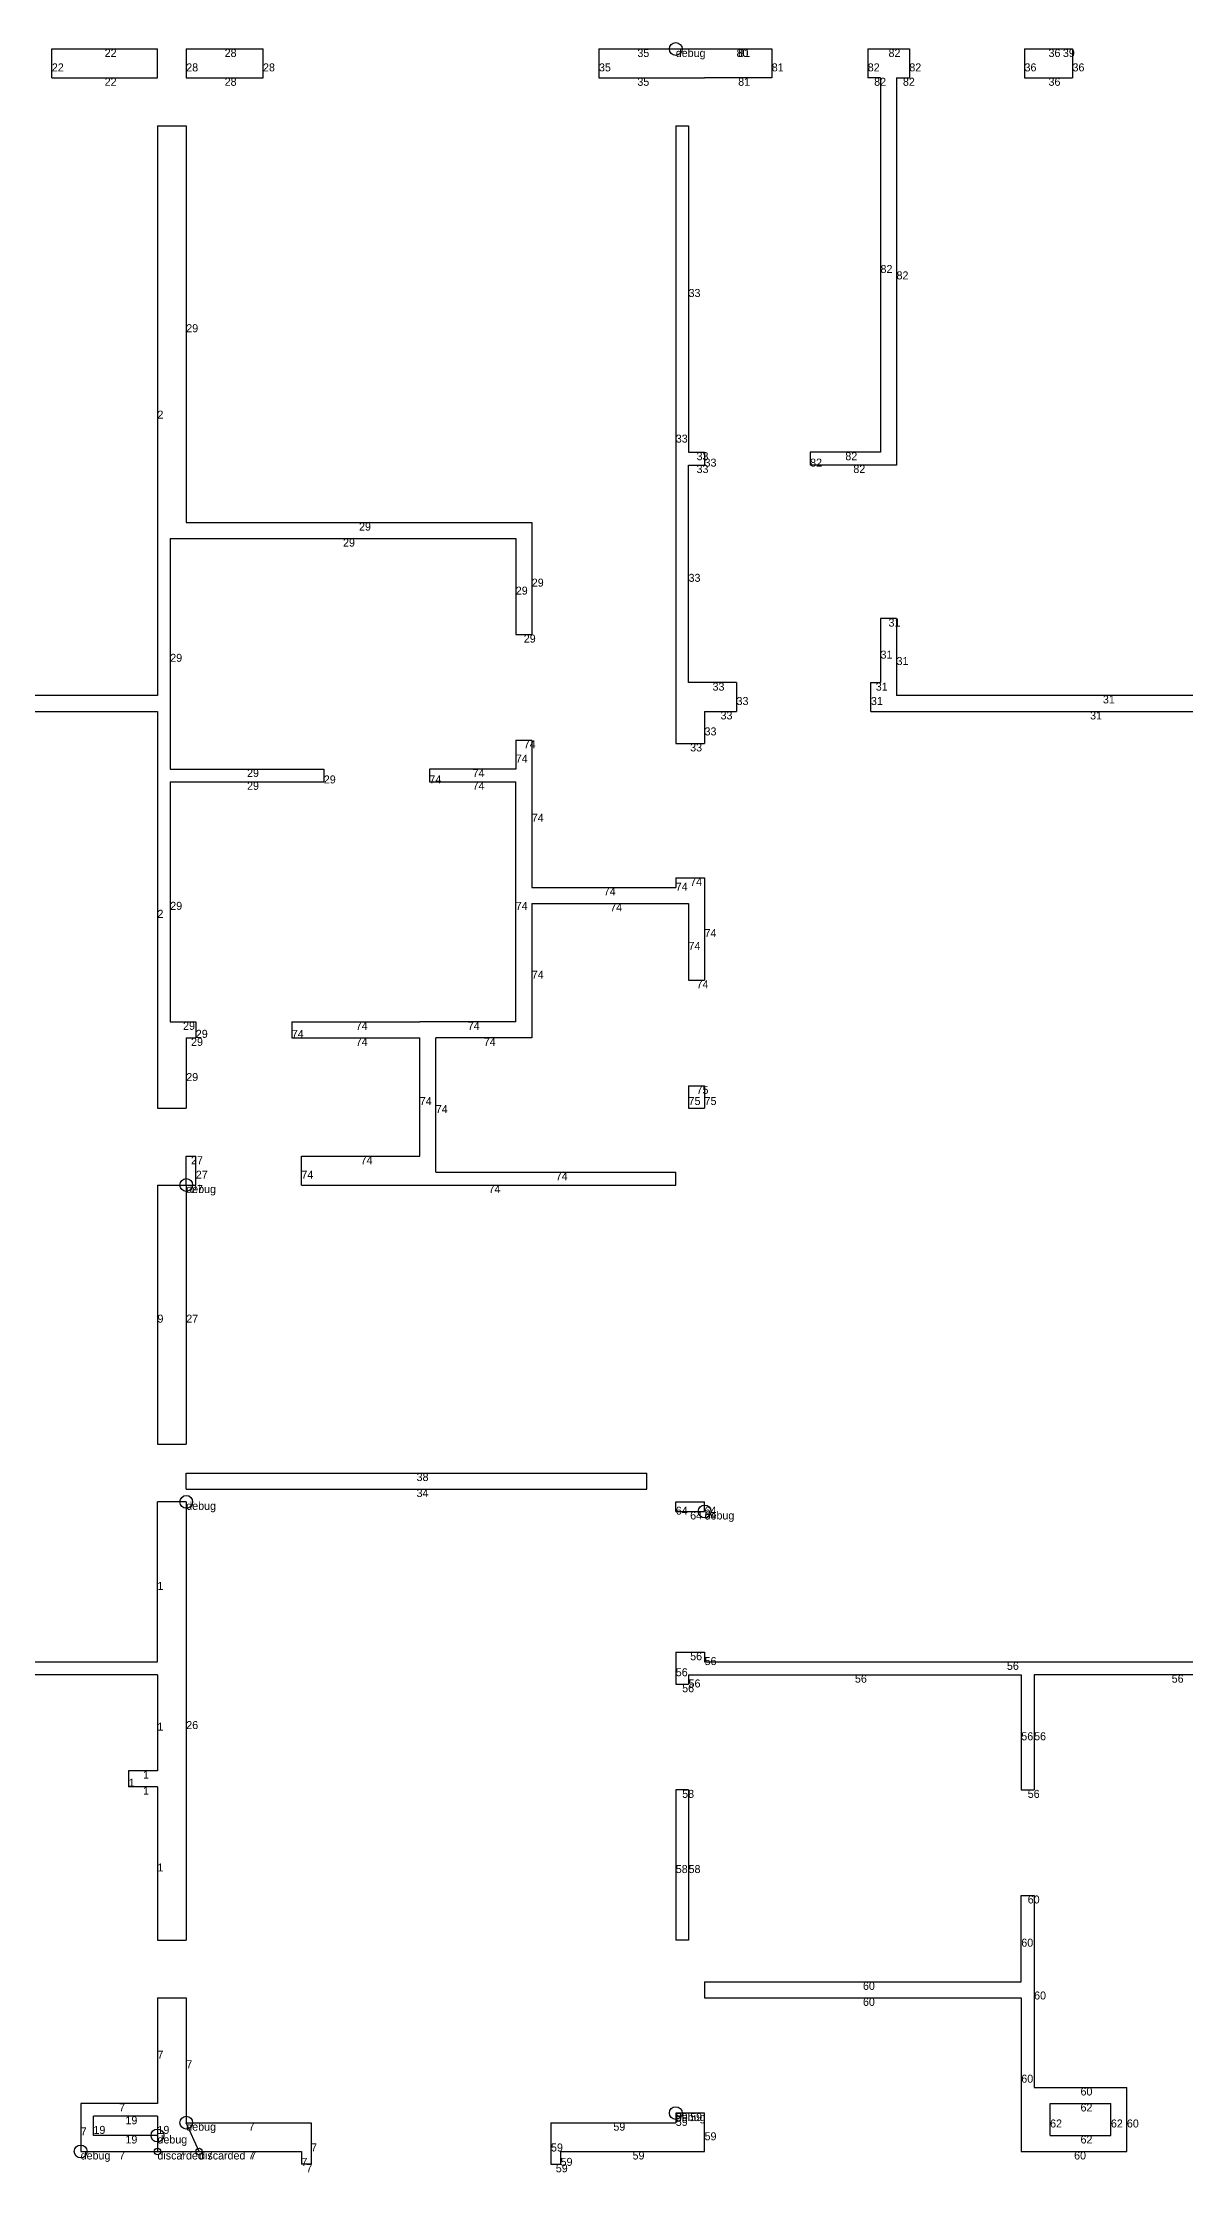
# Model space of a CAD drawing. Header units: metres. Extents: x 234 to 1679, y 437 to 1103.
# Drawn here: x 554 to 911, y 437 to 1103 of the extents above; entities that cross this region are included whole.
import ezdxf

# ---------------------------------------------------------------- set-up
doc = ezdxf.new("R2010")
doc.units = ezdxf.units.M
doc.layers.add('WALL_DEBUG', color=7, linetype='Continuous')

msp = doc.modelspace()

# ---------------------------------------------------------------- linework, layer by layer
at = {"layer": 'debug', "color": 2}
for centre in [(752, 1101), (599, 746), (599, 746), (599, 746), (599, 746), (599, 746), (599, 746), (599, 647), (761, 644), (599, 453), (599, 453), (599, 453), (599, 453), (599, 453), (599, 453), (752, 456), (566, 444), (566, 444), (566, 444), (566, 444), (566, 444), (566, 444), (590, 449), (590, 449), (590, 449), (590, 449), (590, 449), (590, 449)]:
    msp.add_circle(centre, 2, dxfattribs=at)
at = {"layer": 'debug', "color": 4}
for centre in [(590, 444), (590, 444), (603, 444)]:
    msp.add_circle(centre, 1, dxfattribs=at)
at = {"layer": 'WALL_DEBUG'}
for p, q in [((557, 1092), (557, 1101)), ((557, 1101), (590, 1101)), ((557, 1092), (557, 1101)), ((557, 1101), (590, 1101)), ((557, 1092), (557, 1101)), ((557, 1101), (590, 1101)), ((557, 1092), (557, 1101)), ((557, 1101), (590, 1101)), ((557, 1092), (557, 1101)), ((557, 1101), (590, 1101)), ((557, 1092), (557, 1101)), ((557, 1101), (590, 1101)), ((557, 1092), (557, 1101)), ((557, 1101), (590, 1101)), ((590, 1092), (590, 1101)), ((590, 1092), (590, 1101)), ((590, 1092), (590, 1101)), ((590, 1092), (590, 1101)), ((590, 1092), (590, 1101)), ((590, 1092), (590, 1101)), ((599, 1101), (599, 1092)), ((599, 1101), (623, 1101)), ((599, 1101), (599, 1092)), ((599, 1101), (623, 1101)), ((599, 1101), (599, 1092)), ((599, 1101), (623, 1101)), ((599, 1101), (599, 1092)), ((599, 1101), (623, 1101)), ((599, 1101), (599, 1092)), ((599, 1101), (623, 1101)), ((599, 1101), (599, 1092)), ((599, 1101), (623, 1101)), ((599, 1101), (599, 1092)), ((599, 1101), (623, 1101)), ((623, 1092), (623, 1101)), ((623, 1092), (623, 1101)), ((623, 1092), (623, 1101)), ((623, 1092), (623, 1101)), ((623, 1092), (623, 1101)), ((623, 1092), (623, 1101)), ((623, 1092), (623, 1101)), ((728, 1101), (752, 1101)), ((728, 1101), (728, 1092)), ((728, 1101), (752, 1101)), ((728, 1101), (728, 1092)), ((728, 1101), (752, 1101)), ((728, 1101), (728, 1092)), ((728, 1101), (752, 1101)), ((728, 1101), (728, 1092)), ((728, 1101), (752, 1101)), ((728, 1101), (728, 1092)), ((728, 1101), (752, 1101)), ((728, 1101), (728, 1092)), ((728, 1101), (752, 1101)), ((728, 1101), (728, 1092)), ((752, 1101), (761, 1101)), ((752, 1101), (761, 1101)), ((752, 1101), (761, 1101)), ((752, 1101), (761, 1101)), ((752, 1101), (761, 1101)), ((752, 1101), (761, 1101)), ((761, 1101), (782, 1101)), ((761, 1101), (782, 1101)), ((761, 1101), (782, 1101)), ((761, 1101), (782, 1101)), ((761, 1101), (782, 1101)), ((761, 1101), (782, 1101)), ((761, 1101), (782, 1101)), ((771, 1101), (771, 1101)), ((771, 1101), (771, 1101)), ((771, 1101), (771, 1101)), ((771, 1101), (771, 1101)), ((771, 1101), (771, 1101)), ((771, 1101), (771, 1101)), ((771, 1101), (771, 1101)), ((782, 1101), (782, 1092)), ((782, 1101), (782, 1092)), ((782, 1101), (782, 1092)), ((782, 1101), (782, 1092)), ((782, 1101), (782, 1092)), ((782, 1101), (782, 1092)), ((782, 1101), (782, 1092)), ((812, 1101), (812, 1092)), ((812, 1101), (825, 1101)), ((812, 1101), (812, 1092)), ((812, 1101), (825, 1101)), ((812, 1101), (812, 1092)), ((812, 1101), (825, 1101)), ((812, 1101), (812, 1092)), ((812, 1101), (825, 1101)), ((812, 1101), (812, 1092)), ((812, 1101), (825, 1101)), ((812, 1101), (812, 1092)), ((812, 1101), (825, 1101)), ((812, 1101), (812, 1092)), ((812, 1101), (825, 1101)), ((825, 1101), (825, 1092)), ((825, 1101), (825, 1092)), ((825, 1101), (825, 1092)), ((825, 1101), (825, 1092)), ((825, 1101), (825, 1092)), ((825, 1101), (825, 1092)), ((825, 1101), (825, 1092)), ((861, 1101), (861, 1092)), ((861, 1101), (876, 1101)), ((861, 1101), (861, 1092)), ((861, 1101), (876, 1101)), ((861, 1101), (861, 1092)), ((861, 1101), (876, 1101)), ((861, 1101), (861, 1092)), ((861, 1101), (876, 1101)), ((861, 1101), (861, 1092)), ((861, 1101), (876, 1101)), ((861, 1101), (861, 1092)), ((861, 1101), (876, 1101)), ((861, 1101), (861, 1092)), ((861, 1101), (876, 1101)), ((873, 1101), (873, 1101)), ((873, 1101), (873, 1101)), ((873, 1101), (873, 1101)), ((873, 1101), (873, 1101)), ((873, 1101), (873, 1101)), ((873, 1101), (873, 1101)), ((873, 1101), (873, 1101)), ((876, 1101), (876, 1092)), ((876, 1101), (876, 1092)), ((876, 1101), (876, 1092)), ((876, 1101), (876, 1092)), ((876, 1101), (876, 1092)), ((876, 1101), (876, 1092)), ((876, 1101), (876, 1092)), ((557, 1092), (590, 1092)), ((557, 1092), (590, 1092)), ((557, 1092), (590, 1092)), ((557, 1092), (590, 1092)), ((557, 1092), (590, 1092)), ((557, 1092), (590, 1092)), ((557, 1092), (590, 1092)), ((599, 1092), (623, 1092)), ((599, 1092), (623, 1092)), ((599, 1092), (623, 1092)), ((599, 1092), (623, 1092)), ((599, 1092), (623, 1092)), ((599, 1092), (623, 1092)), ((599, 1092), (623, 1092)), ((728, 1092), (752, 1092)), ((728, 1092), (752, 1092)), ((728, 1092), (752, 1092)), ((728, 1092), (752, 1092)), ((728, 1092), (752, 1092)), ((728, 1092), (752, 1092)), ((728, 1092), (752, 1092)), ((752, 1092), (761, 1092)), ((752, 1092), (761, 1092)), ((752, 1092), (761, 1092)), ((752, 1092), (761, 1092)), ((752, 1092), (761, 1092)), ((752, 1092), (761, 1092)), ((782, 1092), (761, 1092)), ((782, 1092), (761, 1092)), ((782, 1092), (761, 1092)), ((782, 1092), (761, 1092)), ((782, 1092), (761, 1092)), ((782, 1092), (761, 1092)), ((782, 1092), (761, 1092)), ((816, 1092), (812, 1092)), ((816, 1092), (812, 1092)), ((816, 1092), (812, 1092)), ((816, 1092), (812, 1092)), ((816, 1092), (812, 1092)), ((816, 1092), (812, 1092)), ((816, 1092), (812, 1092)), ((816, 1092), (816, 975)), ((816, 1092), (816, 975)), ((816, 1092), (816, 975)), ((816, 1092), (816, 975)), ((816, 1092), (816, 975)), ((816, 1092), (816, 975)), ((816, 1092), (816, 975)), ((821, 1092), (821, 971)), ((821, 1092), (825, 1092)), ((821, 1092), (821, 971)), ((821, 1092), (825, 1092)), ((821, 1092), (821, 971)), ((821, 1092), (825, 1092)), ((821, 1092), (821, 971)), ((821, 1092), (825, 1092)), ((821, 1092), (821, 971)), ((821, 1092), (825, 1092)), ((821, 1092), (821, 971)), ((821, 1092), (825, 1092)), ((821, 1092), (821, 971)), ((821, 1092), (825, 1092)), ((861, 1092), (876, 1092)), ((861, 1092), (876, 1092)), ((861, 1092), (876, 1092)), ((861, 1092), (876, 1092)), ((861, 1092), (876, 1092)), ((861, 1092), (876, 1092)), ((861, 1092), (876, 1092)), ((590, 1077), (590, 899)), ((590, 1077), (590, 899)), ((590, 1077), (599, 1077)), ((590, 1077), (590, 899)), ((590, 1077), (599, 1077)), ((590, 1077), (590, 899)), ((590, 1077), (599, 1077)), ((590, 1077), (590, 899)), ((590, 1077), (599, 1077)), ((590, 1077), (590, 899)), ((590, 1077), (599, 1077)), ((590, 1077), (590, 899)), ((590, 1077), (599, 1077)), ((599, 1077), (599, 953)), ((599, 1077), (599, 953)), ((599, 1077), (599, 953)), ((599, 1077), (599, 953)), ((599, 1077), (599, 953)), ((599, 1077), (599, 953)), ((599, 1077), (599, 953)), ((752, 1077), (752, 884)), ((752, 1077), (752, 884)), ((752, 1077), (756, 1077)), ((752, 1077), (752, 884)), ((752, 1077), (756, 1077)), ((752, 1077), (752, 884)), ((752, 1077), (756, 1077)), ((752, 1077), (752, 884)), ((752, 1077), (756, 1077)), ((752, 1077), (752, 884)), ((752, 1077), (756, 1077)), ((752, 1077), (752, 884)), ((752, 1077), (756, 1077)), ((756, 1077), (756, 975)), ((756, 1077), (756, 975)), ((756, 1077), (756, 975)), ((756, 1077), (756, 975)), ((756, 1077), (756, 975)), ((756, 1077), (756, 975)), ((756, 1077), (756, 975)), ((756, 975), (761, 975)), ((756, 975), (761, 975)), ((756, 975), (761, 975)), ((756, 975), (761, 975)), ((756, 975), (761, 975)), ((756, 975), (761, 975)), ((756, 975), (761, 975)), ((761, 975), (761, 971)), ((761, 975), (761, 971)), ((761, 975), (761, 971)), ((761, 975), (761, 971)), ((761, 975), (761, 971)), ((761, 975), (761, 971)), ((761, 975), (761, 971)), ((816, 975), (794, 975)), ((794, 975), (794, 971)), ((816, 975), (794, 975)), ((794, 975), (794, 971)), ((816, 975), (794, 975)), ((794, 975), (794, 971)), ((816, 975), (794, 975)), ((794, 975), (794, 971)), ((816, 975), (794, 975)), ((794, 975), (794, 971)), ((816, 975), (794, 975)), ((794, 975), (794, 971)), ((816, 975), (794, 975)), ((794, 975), (794, 971)), ((756, 903), (756, 971)), ((756, 971), (761, 971)), ((756, 903), (756, 971)), ((756, 971), (761, 971)), ((756, 903), (756, 971)), ((756, 971), (761, 971)), ((756, 903), (756, 971)), ((756, 971), (761, 971)), ((756, 903), (756, 971)), ((756, 971), (761, 971)), ((756, 903), (756, 971)), ((756, 971), (761, 971)), ((756, 903), (756, 971)), ((756, 971), (761, 971)), ((821, 971), (794, 971)), ((821, 971), (794, 971)), ((821, 971), (794, 971)), ((821, 971), (794, 971)), ((821, 971), (794, 971)), ((821, 971), (794, 971)), ((821, 971), (794, 971)), ((599, 953), (707, 953)), ((599, 953), (707, 953)), ((599, 953), (707, 953)), ((599, 953), (707, 953)), ((599, 953), (707, 953)), ((599, 953), (707, 953)), ((599, 953), (707, 953)), ((707, 953), (707, 918)), ((707, 953), (707, 918)), ((707, 953), (707, 918)), ((707, 953), (707, 918)), ((707, 953), (707, 918)), ((707, 953), (707, 918)), ((707, 953), (707, 918)), ((594, 948), (594, 876)), ((594, 948), (702, 948)), ((594, 948), (594, 876)), ((594, 948), (702, 948)), ((594, 948), (594, 876)), ((594, 948), (702, 948)), ((594, 948), (594, 876)), ((594, 948), (702, 948)), ((594, 948), (594, 876)), ((594, 948), (702, 948)), ((594, 948), (594, 876)), ((594, 948), (702, 948)), ((594, 948), (594, 876)), ((594, 948), (702, 948)), ((702, 948), (702, 918)), ((702, 948), (702, 918)), ((702, 948), (702, 918)), ((702, 948), (702, 918)), ((702, 948), (702, 918)), ((702, 948), (702, 918)), ((702, 948), (702, 918)), ((821, 923), (816, 923)), ((816, 923), (816, 903)), ((821, 923), (816, 923)), ((816, 923), (816, 903)), ((821, 923), (816, 923)), ((816, 923), (816, 903)), ((821, 923), (816, 923)), ((816, 923), (816, 903)), ((821, 923), (816, 923)), ((816, 923), (816, 903)), ((821, 923), (816, 923)), ((816, 923), (816, 903)), ((821, 923), (816, 923)), ((816, 923), (816, 903)), ((821, 923), (821, 899)), ((821, 923), (821, 899)), ((821, 923), (821, 899)), ((821, 923), (821, 899)), ((821, 923), (821, 899)), ((821, 923), (821, 899)), ((821, 923), (821, 899)), ((702, 918), (707, 918)), ((702, 918), (707, 918)), ((702, 918), (707, 918)), ((702, 918), (707, 918)), ((702, 918), (707, 918)), ((702, 918), (707, 918)), ((702, 918), (707, 918)), ((590, 899), (465, 899)), ((590, 899), (465, 899)), ((590, 899), (465, 899)), ((590, 899), (465, 899)), ((590, 899), (465, 899)), ((590, 899), (465, 899)), ((590, 899), (465, 899)), ((771, 903), (756, 903)), ((771, 903), (756, 903)), ((771, 903), (756, 903)), ((771, 903), (756, 903)), ((771, 903), (756, 903)), ((771, 903), (756, 903)), ((771, 903), (756, 903)), ((771, 903), (771, 894)), ((771, 903), (771, 894)), ((771, 903), (771, 894)), ((771, 903), (771, 894)), ((771, 903), (771, 894)), ((771, 903), (771, 894)), ((771, 903), (771, 894)), ((813, 894), (813, 903)), ((813, 903), (816, 903)), ((813, 894), (813, 903)), ((813, 903), (816, 903)), ((813, 894), (813, 903)), ((813, 903), (816, 903)), ((813, 894), (813, 903)), ((813, 903), (816, 903)), ((813, 894), (813, 903)), ((813, 903), (816, 903)), ((813, 894), (813, 903)), ((813, 903), (816, 903)), ((813, 894), (813, 903)), ((813, 903), (816, 903)), ((950, 899), (821, 899)), ((950, 899), (821, 899)), ((950, 899), (821, 899)), ((950, 899), (821, 899)), ((950, 899), (821, 899)), ((950, 899), (821, 899)), ((950, 899), (821, 899)), ((447, 894), (590, 894)), ((447, 894), (590, 894)), ((447, 894), (590, 894)), ((447, 894), (590, 894)), ((447, 894), (590, 894)), ((447, 894), (590, 894)), ((447, 894), (590, 894)), ((590, 894), (590, 770)), ((590, 894), (590, 770)), ((590, 894), (590, 770)), ((590, 894), (590, 770)), ((590, 894), (590, 770)), ((590, 894), (590, 770)), ((590, 894), (590, 770)), ((761, 894), (771, 894)), ((761, 894), (761, 884)), ((761, 894), (771, 894)), ((761, 894), (761, 884)), ((761, 894), (771, 894)), ((761, 894), (761, 884)), ((761, 894), (771, 894)), ((761, 894), (761, 884)), ((761, 894), (771, 894)), ((761, 894), (761, 884)), ((761, 894), (771, 894)), ((761, 894), (761, 884)), ((761, 894), (771, 894)), ((761, 894), (761, 884)), ((813, 894), (950, 894)), ((813, 894), (950, 894)), ((813, 894), (950, 894)), ((813, 894), (950, 894)), ((813, 894), (950, 894)), ((813, 894), (950, 894)), ((813, 894), (950, 894)), ((702, 885), (702, 876)), ((702, 885), (707, 885)), ((702, 885), (702, 876)), ((702, 885), (707, 885)), ((702, 885), (702, 876)), ((702, 885), (707, 885)), ((702, 885), (702, 876)), ((702, 885), (707, 885)), ((702, 885), (702, 876)), ((702, 885), (707, 885)), ((702, 885), (702, 876)), ((702, 885), (707, 885)), ((702, 885), (702, 876)), ((702, 885), (707, 885)), ((707, 885), (707, 839)), ((707, 885), (707, 839)), ((707, 885), (707, 839)), ((707, 885), (707, 839)), ((707, 885), (707, 839)), ((707, 885), (707, 839)), ((707, 885), (707, 839)), ((752, 884), (761, 884)), ((752, 884), (761, 884)), ((752, 884), (761, 884)), ((752, 884), (761, 884)), ((752, 884), (761, 884)), ((752, 884), (761, 884)), ((752, 884), (761, 884)), ((594, 876), (642, 876)), ((594, 876), (642, 876)), ((594, 876), (642, 876)), ((594, 876), (642, 876)), ((594, 876), (642, 876)), ((594, 876), (642, 876)), ((594, 876), (642, 876)), ((594, 872), (642, 872)), ((594, 872), (594, 797)), ((594, 872), (642, 872)), ((594, 872), (594, 797)), ((594, 872), (642, 872)), ((594, 872), (594, 797)), ((594, 872), (642, 872)), ((594, 872), (594, 797)), ((594, 872), (642, 872)), ((594, 872), (594, 797)), ((594, 872), (642, 872)), ((594, 872), (594, 797)), ((594, 872), (642, 872)), ((594, 872), (594, 797)), ((642, 876), (642, 872)), ((642, 876), (642, 872)), ((642, 876), (642, 872)), ((642, 876), (642, 872)), ((642, 876), (642, 872)), ((642, 876), (642, 872)), ((642, 876), (642, 872)), ((702, 876), (675, 876)), ((675, 876), (675, 872)), ((702, 876), (675, 876)), ((675, 876), (675, 872)), ((702, 876), (675, 876)), ((675, 876), (675, 872)), ((702, 876), (675, 876)), ((675, 876), (675, 872)), ((702, 876), (675, 876)), ((675, 876), (675, 872)), ((702, 876), (675, 876)), ((675, 876), (675, 872)), ((702, 876), (675, 876)), ((675, 876), (675, 872)), ((675, 872), (702, 872)), ((675, 872), (702, 872)), ((675, 872), (702, 872)), ((675, 872), (702, 872)), ((675, 872), (702, 872)), ((675, 872), (702, 872)), ((675, 872), (702, 872)), ((702, 797), (702, 872)), ((702, 797), (702, 872)), ((702, 797), (702, 872)), ((702, 797), (702, 872)), ((702, 797), (702, 872)), ((702, 797), (702, 872)), ((702, 797), (702, 872)), ((707, 839), (752, 839)), ((707, 839), (752, 839)), ((707, 839), (752, 839)), ((707, 839), (752, 839)), ((707, 839), (752, 839)), ((707, 839), (752, 839)), ((707, 839), (752, 839)), ((752, 842), (752, 839)), ((752, 842), (761, 842)), ((752, 842), (752, 839)), ((752, 842), (761, 842)), ((752, 842), (752, 839)), ((752, 842), (761, 842)), ((752, 842), (752, 839)), ((752, 842), (761, 842)), ((752, 842), (752, 839)), ((752, 842), (761, 842)), ((752, 842), (752, 839)), ((752, 842), (761, 842)), ((752, 842), (752, 839)), ((752, 842), (761, 842)), ((761, 842), (761, 810)), ((761, 842), (761, 810)), ((761, 842), (761, 810)), ((761, 842), (761, 810)), ((761, 842), (761, 810)), ((761, 842), (761, 810)), ((761, 842), (761, 810)), ((707, 834), (707, 792)), ((707, 834), (756, 834)), ((707, 834), (707, 792)), ((707, 834), (756, 834)), ((707, 834), (707, 792)), ((707, 834), (756, 834)), ((707, 834), (707, 792)), ((707, 834), (756, 834)), ((707, 834), (707, 792)), ((707, 834), (756, 834)), ((707, 834), (707, 792)), ((707, 834), (756, 834)), ((707, 834), (707, 792)), ((707, 834), (756, 834)), ((756, 834), (756, 810)), ((756, 834), (756, 810)), ((756, 834), (756, 810)), ((756, 834), (756, 810)), ((756, 834), (756, 810)), ((756, 834), (756, 810)), ((756, 834), (756, 810)), ((756, 810), (761, 810)), ((756, 810), (761, 810)), ((756, 810), (761, 810)), ((756, 810), (761, 810)), ((756, 810), (761, 810)), ((756, 810), (761, 810)), ((756, 810), (761, 810)), ((594, 797), (602, 797)), ((594, 797), (602, 797)), ((594, 797), (602, 797)), ((594, 797), (602, 797)), ((594, 797), (602, 797)), ((594, 797), (602, 797)), ((594, 797), (602, 797)), ((599, 792), (602, 792)), ((599, 792), (599, 770)), ((599, 792), (602, 792)), ((599, 792), (599, 770)), ((599, 792), (602, 792)), ((599, 792), (599, 770)), ((599, 792), (602, 792)), ((599, 792), (599, 770)), ((599, 792), (602, 792)), ((599, 792), (599, 770)), ((599, 792), (602, 792)), ((599, 792), (599, 770)), ((599, 792), (602, 792)), ((599, 792), (599, 770)), ((602, 797), (602, 792)), ((602, 797), (602, 792)), ((602, 797), (602, 792)), ((602, 797), (602, 792)), ((602, 797), (602, 792)), ((602, 797), (602, 792)), ((602, 797), (602, 792)), ((632, 797), (672, 797)), ((632, 797), (632, 792)), ((632, 797), (672, 797)), ((632, 797), (632, 792)), ((632, 797), (672, 797)), ((632, 797), (632, 792)), ((632, 797), (672, 797)), ((632, 797), (632, 792)), ((632, 797), (672, 797)), ((632, 797), (632, 792)), ((632, 797), (672, 797)), ((632, 797), (632, 792)), ((632, 797), (672, 797)), ((632, 797), (632, 792)), ((632, 792), (672, 792)), ((632, 792), (672, 792)), ((632, 792), (672, 792)), ((632, 792), (672, 792)), ((632, 792), (672, 792)), ((632, 792), (672, 792)), ((632, 792), (672, 792)), ((702, 797), (672, 797)), ((702, 797), (672, 797)), ((702, 797), (672, 797)), ((702, 797), (672, 797)), ((702, 797), (672, 797)), ((702, 797), (672, 797)), ((702, 797), (672, 797)), ((672, 755), (672, 792)), ((672, 755), (672, 792)), ((672, 755), (672, 792)), ((672, 755), (672, 792)), ((672, 755), (672, 792)), ((672, 755), (672, 792)), ((672, 755), (672, 792)), ((707, 792), (677, 792)), ((677, 750), (677, 792)), ((707, 792), (677, 792)), ((677, 750), (677, 792)), ((707, 792), (677, 792)), ((677, 750), (677, 792)), ((707, 792), (677, 792)), ((677, 750), (677, 792)), ((707, 792), (677, 792)), ((677, 750), (677, 792)), ((707, 792), (677, 792)), ((677, 750), (677, 792)), ((707, 792), (677, 792)), ((677, 750), (677, 792)), ((756, 777), (756, 770)), ((756, 777), (761, 777)), ((756, 777), (756, 770)), ((756, 777), (761, 777)), ((756, 777), (756, 770)), ((756, 777), (761, 777)), ((756, 777), (756, 770)), ((756, 777), (761, 777)), ((756, 777), (756, 770)), ((756, 777), (761, 777)), ((756, 777), (756, 770)), ((756, 777), (761, 777)), ((756, 777), (756, 770)), ((756, 777), (761, 777)), ((761, 777), (761, 770)), ((761, 777), (761, 770)), ((761, 777), (761, 770)), ((761, 777), (761, 770)), ((761, 777), (761, 770)), ((761, 777), (761, 770)), ((761, 777), (761, 770)), ((590, 770), (599, 770)), ((590, 770), (599, 770)), ((590, 770), (599, 770)), ((590, 770), (599, 770)), ((590, 770), (599, 770)), ((590, 770), (599, 770)), ((756, 770), (761, 770)), ((756, 770), (761, 770)), ((756, 770), (761, 770)), ((756, 770), (761, 770)), ((756, 770), (761, 770)), ((756, 770), (761, 770)), ((599, 755), (602, 755)), ((599, 746), (599, 755)), ((599, 755), (602, 755)), ((599, 746), (599, 755)), ((599, 755), (602, 755)), ((599, 746), (599, 755)), ((599, 755), (602, 755)), ((599, 746), (599, 755)), ((599, 755), (602, 755)), ((599, 746), (599, 755)), ((599, 755), (602, 755)), ((599, 746), (599, 755)), ((599, 755), (602, 755)), ((602, 746), (602, 755)), ((602, 746), (602, 755)), ((602, 746), (602, 755)), ((602, 746), (602, 755)), ((602, 746), (602, 755)), ((602, 746), (602, 755)), ((602, 746), (602, 755)), ((635, 746), (635, 755)), ((635, 755), (672, 755)), ((635, 746), (635, 755)), ((635, 755), (672, 755)), ((635, 746), (635, 755)), ((635, 755), (672, 755)), ((635, 746), (635, 755)), ((635, 755), (672, 755)), ((635, 746), (635, 755)), ((635, 755), (672, 755)), ((635, 746), (635, 755)), ((635, 755), (672, 755)), ((635, 746), (635, 755)), ((635, 755), (672, 755)), ((590, 746), (590, 665)), ((590, 746), (590, 665)), ((590, 746), (599, 746)), ((590, 746), (590, 665)), ((590, 746), (599, 746)), ((590, 746), (590, 665)), ((590, 746), (599, 746)), ((590, 746), (590, 665)), ((590, 746), (599, 746)), ((590, 746), (590, 665)), ((590, 746), (599, 746)), ((590, 746), (590, 665)), ((590, 746), (599, 746)), ((599, 746), (599, 665)), ((599, 746), (602, 746)), ((599, 746), (599, 665)), ((599, 746), (602, 746)), ((599, 746), (599, 665)), ((599, 746), (602, 746)), ((599, 746), (599, 665)), ((599, 746), (602, 746)), ((599, 746), (599, 665)), ((599, 746), (602, 746)), ((599, 746), (599, 665)), ((599, 746), (602, 746)), ((599, 746), (599, 665)), ((599, 746), (602, 746)), ((635, 746), (752, 746)), ((635, 746), (752, 746)), ((635, 746), (752, 746)), ((635, 746), (752, 746)), ((635, 746), (752, 746)), ((635, 746), (752, 746)), ((635, 746), (752, 746)), ((677, 750), (752, 750)), ((677, 750), (752, 750)), ((677, 750), (752, 750)), ((677, 750), (752, 750)), ((677, 750), (752, 750)), ((677, 750), (752, 750)), ((677, 750), (752, 750)), ((752, 746), (752, 750)), ((752, 746), (752, 750)), ((752, 746), (752, 750)), ((752, 746), (752, 750)), ((752, 746), (752, 750)), ((752, 746), (752, 750)), ((590, 665), (599, 665)), ((590, 665), (599, 665)), ((590, 665), (599, 665)), ((590, 665), (599, 665)), ((590, 665), (599, 665)), ((590, 665), (599, 665)), ((599, 656), (743, 656)), ((599, 651), (599, 656)), ((599, 656), (743, 656)), ((599, 651), (599, 656)), ((599, 656), (743, 656)), ((599, 651), (599, 656)), ((599, 656), (743, 656)), ((599, 651), (599, 656)), ((599, 656), (743, 656)), ((599, 651), (599, 656)), ((599, 656), (743, 656)), ((599, 651), (599, 656)), ((599, 656), (743, 656)), ((743, 651), (743, 656)), ((743, 651), (743, 656)), ((743, 651), (743, 656)), ((743, 651), (743, 656)), ((743, 651), (743, 656)), ((743, 651), (743, 656)), ((590, 597), (590, 647)), ((590, 597), (590, 647)), ((599, 647), (590, 647)), ((590, 597), (590, 647)), ((599, 647), (590, 647)), ((590, 597), (590, 647)), ((599, 647), (590, 647)), ((590, 597), (590, 647)), ((599, 647), (590, 647)), ((590, 597), (590, 647)), ((599, 647), (590, 647)), ((590, 597), (590, 647)), ((599, 647), (590, 647)), ((599, 651), (743, 651)), ((599, 651), (743, 651)), ((599, 651), (743, 651)), ((599, 651), (743, 651)), ((599, 651), (743, 651)), ((599, 651), (743, 651)), ((599, 651), (743, 651)), ((599, 647), (599, 510)), ((599, 647), (599, 510)), ((599, 647), (599, 510)), ((599, 647), (599, 510)), ((599, 647), (599, 510)), ((599, 647), (599, 510)), ((599, 647), (599, 510)), ((752, 644), (752, 647)), ((752, 644), (752, 647)), ((752, 647), (761, 647)), ((752, 644), (752, 647)), ((752, 647), (761, 647)), ((752, 644), (752, 647)), ((752, 647), (761, 647)), ((752, 644), (752, 647)), ((752, 647), (761, 647)), ((752, 644), (752, 647)), ((752, 647), (761, 647)), ((752, 644), (752, 647)), ((752, 647), (761, 647)), ((761, 644), (761, 647)), ((761, 644), (761, 647)), ((761, 644), (761, 647)), ((761, 644), (761, 647)), ((761, 644), (761, 647)), ((761, 644), (761, 647)), ((761, 644), (761, 647)), ((752, 644), (761, 644)), ((752, 644), (761, 644)), ((752, 644), (761, 644)), ((752, 644), (761, 644)), ((752, 644), (761, 644)), ((752, 644), (761, 644)), ((752, 644), (761, 644)), ((761, 644), (761, 644)), ((752, 600), (752, 590)), ((752, 600), (761, 600)), ((752, 600), (752, 590)), ((752, 600), (761, 600)), ((752, 600), (752, 590)), ((752, 600), (761, 600)), ((752, 600), (752, 590)), ((752, 600), (761, 600)), ((752, 600), (752, 590)), ((752, 600), (761, 600)), ((752, 600), (752, 590)), ((752, 600), (761, 600)), ((752, 600), (752, 590)), ((752, 600), (761, 600)), ((761, 600), (761, 597)), ((761, 600), (761, 597)), ((761, 600), (761, 597)), ((761, 600), (761, 597)), ((761, 600), (761, 597)), ((761, 600), (761, 597)), ((761, 600), (761, 597)), ((405, 597), (590, 597)), ((405, 597), (590, 597)), ((405, 597), (590, 597)), ((405, 597), (590, 597)), ((405, 597), (590, 597)), ((405, 597), (590, 597)), ((405, 597), (590, 597)), ((590, 593), (509, 593)), ((590, 593), (509, 593)), ((590, 593), (509, 593)), ((590, 593), (509, 593)), ((590, 593), (509, 593)), ((590, 593), (509, 593)), ((590, 593), (509, 593)), ((590, 593), (590, 563)), ((590, 593), (590, 563)), ((590, 593), (590, 563)), ((590, 593), (590, 563)), ((590, 593), (590, 563)), ((590, 593), (590, 563)), ((590, 593), (590, 563)), ((756, 593), (860, 593)), ((756, 593), (756, 590)), ((756, 593), (860, 593)), ((756, 593), (756, 590)), ((756, 593), (860, 593)), ((756, 593), (756, 590)), ((756, 593), (860, 593)), ((756, 593), (756, 590)), ((756, 593), (860, 593)), ((756, 593), (756, 590)), ((756, 593), (860, 593)), ((756, 593), (756, 590)), ((756, 593), (860, 593)), ((756, 593), (756, 590)), ((761, 597), (950, 597)), ((761, 597), (950, 597)), ((761, 597), (950, 597)), ((761, 597), (950, 597)), ((761, 597), (950, 597)), ((761, 597), (950, 597)), ((761, 597), (950, 597)), ((860, 593), (860, 557)), ((860, 593), (860, 557)), ((860, 593), (860, 557)), ((860, 593), (860, 557)), ((860, 593), (860, 557)), ((860, 593), (860, 557)), ((860, 593), (860, 557)), ((950, 593), (864, 593)), ((864, 593), (864, 557)), ((950, 593), (864, 593)), ((864, 593), (864, 557)), ((950, 593), (864, 593)), ((864, 593), (864, 557)), ((950, 593), (864, 593)), ((864, 593), (864, 557)), ((950, 593), (864, 593)), ((864, 593), (864, 557)), ((950, 593), (864, 593)), ((864, 593), (864, 557)), ((950, 593), (864, 593)), ((864, 593), (864, 557)), ((752, 590), (756, 590)), ((752, 590), (756, 590)), ((752, 590), (756, 590)), ((752, 590), (756, 590)), ((752, 590), (756, 590)), ((752, 590), (756, 590)), ((752, 590), (756, 590)), ((590, 563), (581, 563)), ((581, 563), (581, 558)), ((590, 563), (581, 563)), ((581, 563), (581, 558)), ((590, 563), (581, 563)), ((581, 563), (581, 558)), ((590, 563), (581, 563)), ((581, 563), (581, 558)), ((590, 563), (581, 563)), ((581, 563), (581, 558)), ((590, 563), (581, 563)), ((581, 563), (581, 558)), ((590, 563), (581, 563)), ((581, 563), (581, 558)), ((590, 558), (581, 558)), ((590, 558), (581, 558)), ((590, 558), (581, 558)), ((590, 558), (581, 558)), ((590, 558), (581, 558)), ((590, 558), (581, 558)), ((590, 558), (581, 558)), ((590, 558), (590, 510)), ((590, 558), (590, 510)), ((590, 558), (590, 510)), ((590, 558), (590, 510)), ((590, 558), (590, 510)), ((590, 558), (590, 510)), ((590, 558), (590, 510)), ((756, 557), (752, 557)), ((752, 557), (752, 510)), ((756, 557), (752, 557)), ((752, 557), (752, 510)), ((756, 557), (752, 557)), ((752, 557), (752, 510)), ((756, 557), (752, 557)), ((752, 557), (752, 510)), ((756, 557), (752, 557)), ((752, 557), (752, 510)), ((756, 557), (752, 557)), ((752, 557), (752, 510)), ((756, 557), (752, 557)), ((752, 557), (752, 510)), ((756, 557), (756, 510)), ((756, 557), (756, 510)), ((756, 557), (756, 510)), ((756, 557), (756, 510)), ((756, 557), (756, 510)), ((756, 557), (756, 510)), ((756, 557), (756, 510)), ((860, 557), (864, 557)), ((860, 557), (864, 557)), ((860, 557), (864, 557)), ((860, 557), (864, 557)), ((860, 557), (864, 557)), ((860, 557), (864, 557)), ((860, 557), (864, 557)), ((860, 497), (860, 524)), ((860, 524), (864, 524)), ((860, 497), (860, 524)), ((860, 524), (864, 524)), ((860, 497), (860, 524)), ((860, 524), (864, 524)), ((860, 497), (860, 524)), ((860, 524), (864, 524)), ((860, 497), (860, 524)), ((860, 524), (864, 524)), ((860, 497), (860, 524)), ((860, 524), (864, 524)), ((860, 497), (860, 524)), ((860, 524), (864, 524)), ((864, 524), (864, 464)), ((864, 524), (864, 464)), ((864, 524), (864, 464)), ((864, 524), (864, 464)), ((864, 524), (864, 464)), ((864, 524), (864, 464)), ((864, 524), (864, 464)), ((590, 510), (599, 510)), ((590, 510), (599, 510)), ((590, 510), (599, 510)), ((590, 510), (599, 510)), ((590, 510), (599, 510)), ((590, 510), (599, 510)), ((756, 510), (752, 510)), ((756, 510), (752, 510)), ((756, 510), (752, 510)), ((756, 510), (752, 510)), ((756, 510), (752, 510)), ((756, 510), (752, 510)), ((761, 497), (860, 497)), ((761, 497), (860, 497)), ((761, 497), (761, 492)), ((761, 497), (860, 497)), ((761, 497), (761, 492)), ((761, 497), (860, 497)), ((761, 497), (761, 492)), ((761, 497), (860, 497)), ((761, 497), (761, 492)), ((761, 497), (860, 497)), ((761, 497), (761, 492)), ((761, 497), (860, 497)), ((761, 497), (761, 492)), ((590, 492), (590, 459)), ((590, 492), (590, 459)), ((590, 492), (599, 492)), ((590, 492), (590, 459)), ((590, 492), (599, 492)), ((590, 492), (590, 459)), ((590, 492), (599, 492)), ((590, 492), (590, 459)), ((590, 492), (599, 492)), ((590, 492), (590, 459)), ((590, 492), (599, 492)), ((590, 492), (590, 459)), ((590, 492), (599, 492)), ((599, 492), (599, 453)), ((599, 492), (599, 453)), ((599, 492), (599, 453)), ((599, 492), (599, 453)), ((599, 492), (599, 453)), ((599, 492), (599, 453)), ((599, 492), (599, 453)), ((761, 492), (860, 492)), ((761, 492), (860, 492)), ((761, 492), (860, 492)), ((761, 492), (860, 492)), ((761, 492), (860, 492)), ((761, 492), (860, 492)), ((761, 492), (860, 492)), ((860, 492), (860, 444)), ((860, 492), (860, 444)), ((860, 492), (860, 444)), ((860, 492), (860, 444)), ((860, 492), (860, 444)), ((860, 492), (860, 444)), ((860, 492), (860, 444)), ((864, 464), (893, 464)), ((864, 464), (893, 464)), ((864, 464), (893, 464)), ((864, 464), (893, 464)), ((864, 464), (893, 464)), ((864, 464), (893, 464)), ((864, 464), (893, 464)), ((893, 444), (893, 464)), ((893, 444), (893, 464)), ((893, 444), (893, 464)), ((893, 444), (893, 464)), ((893, 444), (893, 464)), ((893, 444), (893, 464)), ((893, 444), (893, 464)), ((590, 459), (566, 459)), ((566, 459), (566, 444)), ((590, 459), (566, 459)), ((566, 459), (566, 444)), ((590, 459), (566, 459)), ((566, 459), (566, 444)), ((590, 459), (566, 459)), ((566, 459), (566, 444)), ((590, 459), (566, 459)), ((566, 459), (566, 444)), ((590, 459), (566, 459)), ((566, 459), (566, 444)), ((590, 459), (566, 459)), ((566, 459), (566, 444)), ((590, 455), (570, 455)), ((570, 449), (570, 455)), ((590, 455), (570, 455)), ((570, 449), (570, 455)), ((590, 455), (570, 455)), ((570, 449), (570, 455)), ((590, 455), (570, 455)), ((570, 449), (570, 455)), ((590, 455), (570, 455)), ((570, 449), (570, 455)), ((590, 455), (570, 455)), ((570, 449), (570, 455)), ((590, 455), (570, 455)), ((570, 449), (570, 455)), ((590, 455), (590, 449)), ((590, 455), (590, 449)), ((590, 455), (590, 449)), ((590, 455), (590, 449)), ((590, 455), (590, 449)), ((590, 455), (590, 449)), ((590, 455), (590, 449)), ((599, 453), (638, 453)), ((603, 444), (599, 453)), ((599, 453), (638, 453)), ((603, 444), (599, 453)), ((599, 453), (638, 453)), ((603, 444), (599, 453)), ((599, 453), (638, 453)), ((603, 444), (599, 453)), ((599, 453), (638, 453)), ((603, 444), (599, 453)), ((599, 453), (638, 453)), ((603, 444), (599, 453)), ((599, 453), (638, 453)), ((638, 453), (638, 440)), ((638, 453), (638, 440)), ((638, 453), (638, 440)), ((638, 453), (638, 440)), ((638, 453), (638, 440)), ((638, 453), (638, 440)), ((638, 453), (638, 440)), ((713, 453), (752, 453)), ((713, 453), (713, 440)), ((713, 453), (752, 453)), ((713, 453), (713, 440)), ((713, 453), (752, 453)), ((713, 453), (713, 440)), ((713, 453), (752, 453)), ((713, 453), (713, 440)), ((713, 453), (752, 453)), ((713, 453), (713, 440)), ((713, 453), (752, 453)), ((713, 453), (713, 440)), ((713, 453), (752, 453)), ((713, 453), (713, 440)), ((761, 456), (752, 456)), ((752, 456), (752, 456)), ((752, 456), (752, 453)), ((761, 456), (752, 456)), ((752, 456), (752, 453)), ((761, 456), (752, 456)), ((752, 456), (752, 453)), ((761, 456), (752, 456)), ((752, 456), (752, 453)), ((761, 456), (752, 456)), ((752, 456), (752, 453)), ((761, 456), (752, 456)), ((752, 456), (752, 453)), ((761, 456), (752, 456)), ((752, 456), (752, 453)), ((761, 444), (761, 456)), ((761, 444), (761, 456)), ((761, 444), (761, 456)), ((761, 444), (761, 456)), ((761, 444), (761, 456)), ((761, 444), (761, 456)), ((761, 444), (761, 456)), ((869, 449), (869, 459)), ((869, 459), (888, 459)), ((869, 449), (869, 459)), ((869, 459), (888, 459)), ((869, 449), (869, 459)), ((869, 459), (888, 459)), ((869, 449), (869, 459)), ((869, 459), (888, 459)), ((869, 449), (869, 459)), ((869, 459), (888, 459)), ((869, 449), (869, 459)), ((869, 459), (888, 459)), ((869, 449), (869, 459)), ((869, 459), (888, 459)), ((888, 449), (888, 459)), ((888, 449), (888, 459)), ((888, 449), (888, 459)), ((888, 449), (888, 459)), ((888, 449), (888, 459)), ((888, 449), (888, 459)), ((888, 449), (888, 459)), ((590, 449), (570, 449)), ((590, 449), (570, 449)), ((590, 449), (570, 449)), ((590, 449), (570, 449)), ((590, 449), (570, 449)), ((590, 449), (570, 449)), ((590, 449), (570, 449)), ((590, 449), (590, 444)), ((590, 449), (590, 444)), ((590, 449), (590, 444)), ((590, 449), (590, 444)), ((590, 449), (590, 444)), ((590, 449), (590, 444)), ((869, 449), (888, 449)), ((869, 449), (888, 449)), ((869, 449), (888, 449)), ((869, 449), (888, 449)), ((869, 449), (888, 449)), ((869, 449), (888, 449)), ((869, 449), (888, 449)), ((566, 444), (590, 444)), ((566, 444), (603, 444)), ((566, 444), (635, 444)), ((566, 444), (590, 444)), ((566, 444), (603, 444)), ((566, 444), (635, 444)), ((566, 444), (590, 444)), ((566, 444), (603, 444)), ((566, 444), (635, 444)), ((566, 444), (590, 444)), ((566, 444), (603, 444)), ((566, 444), (635, 444)), ((566, 444), (590, 444)), ((566, 444), (603, 444)), ((566, 444), (635, 444)), ((566, 444), (590, 444)), ((566, 444), (603, 444)), ((566, 444), (635, 444)), ((566, 444), (590, 444)), ((566, 444), (603, 444)), ((566, 444), (635, 444)), ((635, 444), (635, 440)), ((635, 444), (635, 440)), ((635, 444), (635, 440)), ((635, 444), (635, 440)), ((635, 444), (635, 440)), ((635, 444), (635, 440)), ((635, 444), (635, 440)), ((638, 440), (635, 440)), ((638, 440), (635, 440)), ((638, 440), (635, 440)), ((638, 440), (635, 440)), ((638, 440), (635, 440)), ((638, 440), (635, 440)), ((638, 440), (635, 440)), ((713, 440), (716, 440)), ((713, 440), (716, 440)), ((713, 440), (716, 440)), ((713, 440), (716, 440)), ((713, 440), (716, 440)), ((713, 440), (716, 440)), ((713, 440), (716, 440)), ((716, 444), (761, 444)), ((716, 444), (716, 440)), ((716, 444), (761, 444)), ((716, 444), (716, 440)), ((716, 444), (761, 444)), ((716, 444), (716, 440)), ((716, 444), (761, 444)), ((716, 444), (716, 440)), ((716, 444), (761, 444)), ((716, 444), (716, 440)), ((716, 444), (761, 444)), ((716, 444), (716, 440)), ((716, 444), (761, 444)), ((716, 444), (716, 440)), ((860, 444), (893, 444)), ((860, 444), (893, 444)), ((860, 444), (893, 444)), ((860, 444), (893, 444)), ((860, 444), (893, 444)), ((860, 444), (893, 444)), ((860, 444), (893, 444))]:
    msp.add_line(p, q, dxfattribs=at)

# ---------------------------------------------------------------- texts
at = {"layer": 'comp_debug_text', "char_height": 2.5, "attachment_point": 1}
for s, insert in [('22', (573.5, 1101)), ('28', (611, 1101)), ('35', (740, 1101)), ('80', (771, 1101)), ('81', (771.5, 1101)), ('82', (818.5, 1101)), ('36', (868.5, 1101)), ('39', (873, 1101)), ('22', (557, 1096.5)), ('22', (573.5, 1092)), ('28', (599, 1096.5)), ('28', (611, 1092)), ('28', (623, 1096.5)), ('35', (728, 1096.5)), ('35', (740, 1092)), ('81', (771.5, 1092)), ('81', (782, 1096.5)), ('82', (812, 1096.5)), ('82', (814, 1092)), ('82', (823, 1092)), ('82', (825, 1096.5)), ('36', (861, 1096.5)), ('36', (868.5, 1092)), ('36', (876, 1096.5)), ('82', (816, 1033.5)), ('33', (756, 1026)), ('82', (821, 1031.5)), ('29', (599, 1015)), ('2', (590, 988)), ('33', (752, 980.5)), ('33', (758.5, 975)), ('33', (761, 973)), ('82', (794, 973)), ('82', (805, 975)), ('33', (758.5, 971)), ('82', (807.5, 971)), ('29', (653, 953)), ('29', (648, 948)), ('29', (702, 933)), ('29', (707, 935.5)), ('33', (756, 937)), ('31', (818.5, 923)), ('29', (594, 912)), ('29', (704.5, 918)), ('31', (816, 913)), ('31', (821, 911)), ('33', (763.5, 903)), ('33', (771, 898.5)), ('31', (813, 898.5)), ('31', (814.5, 903)), ('31', (885.5, 899)), ('33', (766, 894)), ('31', (881.5, 894)), ('33', (761, 889)), ('74', (702, 880.5)), ('74', (704.5, 885)), ('33', (756.5, 884)), ('29', (618, 876)), ('29', (618, 872)), ('29', (642, 874)), ('74', (675, 874)), ('74', (688.5, 876)), ('74', (688.5, 872)), ('74', (707, 862)), ('74', (729.5, 839)), ('74', (752, 840.5)), ('74', (756.5, 842)), ('2', (590, 832)), ('29', (594, 834.5)), ('74', (702, 834.5)), ('74', (731.5, 834)), ('74', (761, 826)), ('74', (756, 822)), ('74', (707, 813)), ('74', (758.5, 810)), ('29', (598, 797)), ('29', (600.5, 792)), ('29', (602, 794.5)), ('74', (632, 794.5)), ('74', (652, 797)), ('74', (652, 792)), ('74', (687, 797)), ('74', (692, 792)), ('29', (599, 781)), ('74', (672, 773.5)), ('75', (756, 773.5)), ('75', (758.5, 777)), ('75', (761, 773.5)), ('74', (677, 771)), ('27', (600.5, 755)), ('74', (653.5, 755)), ('27', (600.5, 746)), ('27', (602, 750.5)), ('74', (635, 750.5)), ('74', (693.5, 746)), ('74', (714.5, 750)), ('9', (590, 705.5)), ('27', (599, 705.5)), ('38', (671, 656)), ('34', (671, 651)), ('64', (752, 645.5)), ('64', (756.5, 644)), ('64', (761, 645.5)), ('64', (761, 644)), ('1', (590, 622)), ('56', (756.5, 600)), ('56', (752, 595)), ('56', (761, 598.5)), ('56', (808, 593)), ('56', (855.5, 597)), ('56', (907, 593)), ('56', (754, 590)), ('56', (756, 591.5)), ('1', (590, 578)), ('26', (599, 578.5)), ('56', (860, 575)), ('56', (864, 575)), ('1', (581, 560.5)), ('1', (585.5, 563)), ('1', (585.5, 558)), ('58', (754, 557)), ('56', (862, 557)), ('1', (590, 534)), ('58', (752, 533.5)), ('58', (756, 533.5)), ('60', (862, 524)), ('60', (860, 510.5)), ('60', (810.5, 497)), ('60', (864, 494)), ('60', (810.5, 492)), ('7', (590, 475.5)), ('7', (599, 472.5)), ('60', (860, 468)), ('60', (878.5, 464)), ('7', (578, 459)), ('19', (580, 455)), ('7', (618.5, 453)), ('59', (732.5, 453)), ('59', (752, 456)), ('59', (752, 454.5)), ('59', (756.5, 456)), ('62', (869, 454)), ('62', (878.5, 459)), ('62', (888, 454)), ('60', (893, 454)), ('7', (566, 451.5)), ('19', (570, 452)), ('19', (580, 449)), ('19', (590, 452)), ('7', (638, 446.5)), ('59', (713, 446.5)), ('59', (761, 450)), ('62', (878.5, 449)), ('7', (578, 444)), ('7', (596.5, 444)), ('7', (619, 444)), ('7', (635, 442)), ('7', (636.5, 440)), ('59', (714.5, 440)), ('59', (716, 442)), ('59', (738.5, 444)), ('60', (876.5, 444))]:
    msp.add_mtext(s, dxfattribs=dict(at, insert=insert))
at = {"layer": 'debug', "char_height": 2.5, "attachment_point": 1}
for s, insert in [('debug', (752, 1101)), ('debug', (599, 746)), ('debug', (599, 746)), ('debug', (599, 746)), ('debug', (599, 746)), ('debug', (599, 746)), ('debug', (599, 746)), ('debug', (599, 647)), ('debug', (761, 644)), ('debug', (599, 453)), ('debug', (599, 453)), ('debug', (599, 453)), ('debug', (599, 453)), ('debug', (599, 453)), ('debug', (599, 453)), ('debug', (752, 456)), ('debug', (590, 449)), ('debug', (590, 449)), ('debug', (590, 449)), ('debug', (590, 449)), ('debug', (590, 449)), ('debug', (590, 449)), ('debug', (566, 444)), ('debug', (566, 444)), ('debug', (566, 444)), ('debug', (566, 444)), ('debug', (566, 444)), ('debug', (566, 444)), ('discarded 7', (590, 444)), ('discarded 7', (590, 444)), ('discarded 7', (603, 444))]:
    msp.add_mtext(s, dxfattribs=dict(at, insert=insert))

doc.saveas('drawing.dxf')
